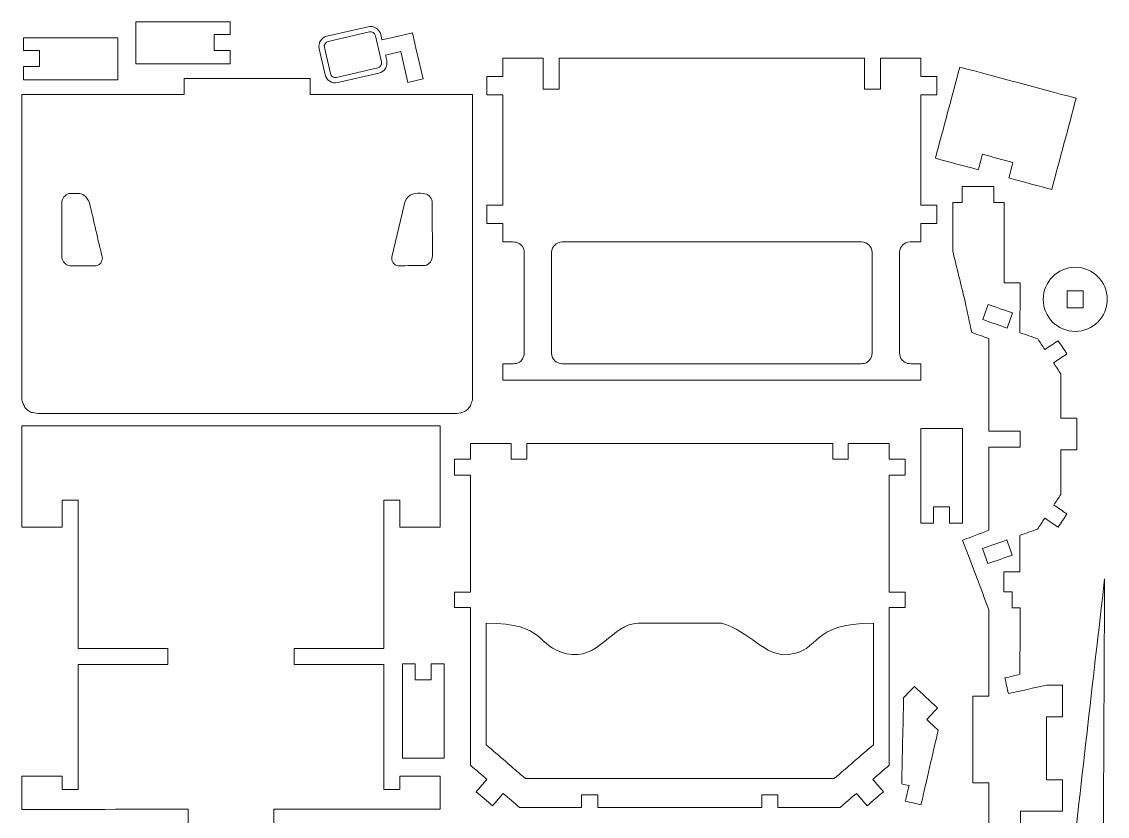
# Model space of a CAD drawing. Header units: centimetres. Extents: x -48.4 to 34, y -21.6 to 8.
# Drawn here: x -48.37 to -28.05, y -7.47 to 7.39 of the extents above; entities that cross this region are included whole.
import ezdxf

# ---------------------------------------------------------------- set-up
doc = ezdxf.new("R2010")
doc.units = ezdxf.units.CM
doc.header["$MEASUREMENT"] = 0
doc.layers.add('Camada 1', color=7, linetype='Continuous')

msp = doc.modelspace()

# ---------------------------------------------------------------- linework, layer by layer
at = {"layer": 'Camada 1', "color": 5, "lineweight": 9}
for points, knots in [([(-44.47114, 6.85123), (-44.4712, 6.76867), (-44.47125, 6.68611), (-44.4713, 6.60355), (-44.4713, 6.60355), (-45.05985, 6.60355), (-45.64838, 6.60355), (-46.23692, 6.60355), (-46.23692, 6.60355), (-46.23692, 6.86503), (-46.23692, 7.1265), (-46.23692, 7.38798), (-46.23692, 7.38798), (-45.64838, 7.38798), (-45.05985, 7.38798), (-44.4713, 7.38798), (-44.4713, 7.38798), (-44.47129, 7.30802), (-44.47126, 7.22809), (-44.47124, 7.14814), (-44.47124, 7.14814), (-44.57122, 7.14814), (-44.67121, 7.14814), (-44.77119, 7.14814), (-44.77119, 7.14814), (-44.77116, 7.04917), (-44.77113, 6.9502), (-44.7711, 6.85123), (-44.7711, 6.85123), (-44.6711, 6.85123), (-44.57113, 6.85123), (-44.47114, 6.85123)], [0, 0, 0, 0, 0.11111111, 0.11111111, 0.11111111, 0.11111111, 0.22222222, 0.22222222, 0.22222222, 0.22222222, 0.33333333, 0.33333333, 0.33333333, 0.33333333, 0.44444444, 0.44444444, 0.44444444, 0.44444444, 0.55555556, 0.55555556, 0.55555556, 0.55555556, 0.66666667, 0.66666667, 0.66666667, 0.66666667, 0.77777778, 0.77777778, 0.77777778, 0.77777778, 1, 1, 1, 1]), ([(-41.56356, 6.76282), (-41.56356, 6.76282), (-41.27681, 6.82902), (-41.27681, 6.82902), (-41.27681, 6.82902), (-41.27681, 6.82902), (-41.14378, 6.25279), (-41.14378, 6.25279), (-41.14378, 6.25279), (-41.14378, 6.25279), (-40.85983, 6.31834), (-40.85983, 6.31834), (-40.85983, 6.31834), (-40.85983, 6.31834), (-40.99286, 6.89458), (-40.99286, 6.89458), (-40.99286, 6.89458), (-40.99286, 6.89458), (-41.05842, 7.17853), (-41.05842, 7.17853), (-41.05842, 7.17853), (-41.05842, 7.17853), (-41.34237, 7.11297), (-41.34237, 7.11297), (-41.34237, 7.11297), (-41.34237, 7.11297), (-41.62912, 7.04677), (-41.62912, 7.04677), (-41.62912, 7.04677), (-41.62912, 7.04677), (-41.65266, 7.14874), (-41.65266, 7.14874), (-41.65266, 7.14874), (-41.67683, 7.25343), (-41.78223, 7.31929), (-41.88692, 7.29512), (-41.88692, 7.29512), (-41.88692, 7.29512), (-42.65791, 7.11713), (-42.65791, 7.11713), (-42.65791, 7.11713), (-42.7626, 7.09296), (-42.82846, 6.98755), (-42.80429, 6.88286), (-42.80429, 6.88286), (-42.80429, 6.88286), (-42.69166, 6.39499), (-42.69166, 6.39499), (-42.69166, 6.39499), (-42.66749, 6.2903), (-42.56208, 6.22443), (-42.4574, 6.2486), (-42.4574, 6.2486), (-42.4574, 6.2486), (-41.68641, 6.4266), (-41.68641, 6.4266), (-41.68641, 6.4266), (-41.58172, 6.45077), (-41.51585, 6.55618), (-41.54002, 6.66086), (-41.54002, 6.66086), (-41.54002, 6.66086), (-41.56356, 6.76282), (-41.56356, 6.76282)], [0, 0, 0, 0, 0.05882353, 0.05882353, 0.05882353, 0.05882353, 0.11764706, 0.11764706, 0.11764706, 0.11764706, 0.17647059, 0.17647059, 0.17647059, 0.17647059, 0.23529412, 0.23529412, 0.23529412, 0.23529412, 0.29411765, 0.29411765, 0.29411765, 0.29411765, 0.35294118, 0.35294118, 0.35294118, 0.35294118, 0.41176471, 0.41176471, 0.41176471, 0.41176471, 0.47058824, 0.47058824, 0.47058824, 0.47058824, 0.52941176, 0.52941176, 0.52941176, 0.52941176, 0.58823529, 0.58823529, 0.58823529, 0.58823529, 0.64705882, 0.64705882, 0.64705882, 0.64705882, 0.70588235, 0.70588235, 0.70588235, 0.70588235, 0.76470588, 0.76470588, 0.76470588, 0.76470588, 0.82352941, 0.82352941, 0.82352941, 0.82352941, 0.88235294, 0.88235294, 0.88235294, 0.88235294, 1, 1, 1, 1]), ([(-48.33692, 6.55128), (-48.33686, 6.4687), (-48.3368, 6.38612), (-48.33675, 6.30354), (-48.33675, 6.30354), (-47.74821, 6.30354), (-47.15968, 6.30354), (-46.57114, 6.30354), (-46.57114, 6.30354), (-46.57114, 6.56502), (-46.57114, 6.8265), (-46.57114, 7.08798), (-46.57114, 7.08798), (-47.15968, 7.08798), (-47.74821, 7.08798), (-48.33675, 7.08798), (-48.33675, 7.08798), (-48.33677, 7.00804), (-48.3368, 6.92809), (-48.33681, 6.84815), (-48.33681, 6.84815), (-48.23684, 6.84815), (-48.13685, 6.84815), (-48.03687, 6.84815), (-48.03687, 6.84815), (-48.0369, 6.74919), (-48.03693, 6.65024), (-48.03696, 6.55128), (-48.03696, 6.55128), (-48.13695, 6.55128), (-48.23693, 6.55128), (-48.33692, 6.55128)], [0, 0, 0, 0, 0.11111111, 0.11111111, 0.11111111, 0.11111111, 0.22222222, 0.22222222, 0.22222222, 0.22222222, 0.33333333, 0.33333333, 0.33333333, 0.33333333, 0.44444444, 0.44444444, 0.44444444, 0.44444444, 0.55555556, 0.55555556, 0.55555556, 0.55555556, 0.66666667, 0.66666667, 0.66666667, 0.66666667, 0.77777778, 0.77777778, 0.77777778, 0.77777778, 1, 1, 1, 1]), ([(-39.16527, 0.99073), (-39.23192, 0.99073), (-39.29858, 0.99073), (-39.36523, 0.99073), (-39.36523, 0.99073), (-39.36523, 0.88847), (-39.36523, 0.78621), (-39.36523, 0.68396), (-39.36523, 0.68396), (-36.75776, 0.68396), (-34.1503, 0.68396), (-31.54283, 0.68396), (-31.54283, 0.68396), (-31.54283, 0.78621), (-31.54283, 0.88847), (-31.54283, 0.99073), (-31.54283, 0.99073), (-31.61077, 0.99073), (-31.76177, 0.98211), (-31.81932, 1.00596), (-31.81932, 1.00596), (-31.89804, 1.03858), (-31.93727, 1.10692), (-31.94277, 1.19071), (-31.94277, 1.19071), (-31.94277, 1.81736), (-31.94277, 2.44401), (-31.94277, 3.07066), (-31.94277, 3.07066), (-31.93498, 3.18944), (-31.86159, 3.26284), (-31.7428, 3.27062), (-31.7428, 3.27062), (-31.67614, 3.27062), (-31.60949, 3.27062), (-31.54283, 3.27062), (-31.54283, 3.27062), (-31.54283, 3.38519), (-31.54283, 3.49975), (-31.54283, 3.61432), (-31.54283, 3.61432), (-31.44284, 3.61432), (-31.34286, 3.61432), (-31.24287, 3.61432), (-31.24287, 3.61432), (-31.24287, 3.72888), (-31.24287, 3.84345), (-31.24287, 3.95801), (-31.24287, 3.95801), (-31.34286, 3.95801), (-31.44284, 3.95801), (-31.54283, 3.95801), (-31.54283, 3.95801), (-31.54283, 4.6454), (-31.54283, 5.33279), (-31.54283, 6.02018), (-31.54283, 6.02018), (-31.44284, 6.02018), (-31.34286, 6.02018), (-31.24287, 6.02018), (-31.24287, 6.02018), (-31.24287, 6.13474), (-31.24287, 6.24931), (-31.24287, 6.36387), (-31.24287, 6.36387), (-31.34286, 6.36387), (-31.44284, 6.36387), (-31.54283, 6.36387), (-31.54283, 6.36387), (-31.54283, 6.47844), (-31.54283, 6.593), (-31.54283, 6.70756), (-31.54283, 6.70756), (-31.79426, 6.70756), (-32.04568, 6.70756), (-32.29711, 6.70756), (-32.29711, 6.70756), (-32.29711, 6.51358), (-32.29711, 6.31961), (-32.29711, 6.12563), (-32.29711, 6.12563), (-32.3971, 6.12563), (-32.49708, 6.12563), (-32.59707, 6.12563), (-32.59707, 6.12563), (-32.59707, 6.31961), (-32.59706, 6.51358), (-32.59706, 6.70756), (-32.59706, 6.70756), (-34.50171, 6.70756), (-36.40635, 6.70756), (-38.311, 6.70756), (-38.311, 6.70756), (-38.311, 6.51358), (-38.31099, 6.31961), (-38.31099, 6.12563), (-38.31099, 6.12563), (-38.41098, 6.12563), (-38.51096, 6.12563), (-38.61095, 6.12563), (-38.61095, 6.12563), (-38.61095, 6.31961), (-38.61095, 6.51358), (-38.61095, 6.70756), (-38.61095, 6.70756), (-38.86238, 6.70756), (-39.1138, 6.70756), (-39.36523, 6.70756), (-39.36523, 6.70756), (-39.36523, 6.593), (-39.36523, 6.47844), (-39.36523, 6.36387), (-39.36523, 6.36387), (-39.46522, 6.36387), (-39.5652, 6.36387), (-39.66519, 6.36387), (-39.66519, 6.36387), (-39.66519, 6.24931), (-39.66519, 6.13474), (-39.66519, 6.02018), (-39.66519, 6.02018), (-39.5652, 6.02018), (-39.46522, 6.02018), (-39.36523, 6.02018), (-39.36523, 6.02018), (-39.36523, 5.33279), (-39.36523, 4.6454), (-39.36523, 3.95801), (-39.36523, 3.95801), (-39.46522, 3.95801), (-39.5652, 3.95801), (-39.66519, 3.95801), (-39.66519, 3.95801), (-39.66519, 3.84345), (-39.66519, 3.72888), (-39.66519, 3.61432), (-39.66519, 3.61432), (-39.5652, 3.61432), (-39.46522, 3.61432), (-39.36523, 3.61432), (-39.36523, 3.61432), (-39.36523, 3.49975), (-39.36523, 3.38519), (-39.36523, 3.27062), (-39.36523, 3.27062), (-39.29733, 3.27062), (-39.14627, 3.27923), (-39.08874, 3.2554), (-39.08874, 3.2554), (-39.01003, 3.22279), (-38.97079, 3.15444), (-38.96529, 3.07066), (-38.96529, 3.07066), (-38.96529, 2.44401), (-38.96529, 1.81736), (-38.96529, 1.19071), (-38.96529, 1.19071), (-38.97144, 1.097), (-39.02581, 1.01801), (-39.11351, 0.99755), (-39.11351, 0.99755), (-39.13076, 0.99528), (-39.14802, 0.993), (-39.16527, 0.99073)], [0, 0, 0, 0, 0.02380952, 0.02380952, 0.02380952, 0.02380952, 0.04761905, 0.04761905, 0.04761905, 0.04761905, 0.07142857, 0.07142857, 0.07142857, 0.07142857, 0.0952381, 0.0952381, 0.0952381, 0.0952381, 0.11904762, 0.11904762, 0.11904762, 0.11904762, 0.14285714, 0.14285714, 0.14285714, 0.14285714, 0.16666667, 0.16666667, 0.16666667, 0.16666667, 0.19047619, 0.19047619, 0.19047619, 0.19047619, 0.21428571, 0.21428571, 0.21428571, 0.21428571, 0.23809524, 0.23809524, 0.23809524, 0.23809524, 0.26190476, 0.26190476, 0.26190476, 0.26190476, 0.28571429, 0.28571429, 0.28571429, 0.28571429, 0.30952381, 0.30952381, 0.30952381, 0.30952381, 0.33333333, 0.33333333, 0.33333333, 0.33333333, 0.35714286, 0.35714286, 0.35714286, 0.35714286, 0.38095238, 0.38095238, 0.38095238, 0.38095238, 0.4047619, 0.4047619, 0.4047619, 0.4047619, 0.42857143, 0.42857143, 0.42857143, 0.42857143, 0.45238095, 0.45238095, 0.45238095, 0.45238095, 0.47619048, 0.47619048, 0.47619048, 0.47619048, 0.5, 0.5, 0.5, 0.5, 0.52380952, 0.52380952, 0.52380952, 0.52380952, 0.54761905, 0.54761905, 0.54761905, 0.54761905, 0.57142857, 0.57142857, 0.57142857, 0.57142857, 0.5952381, 0.5952381, 0.5952381, 0.5952381, 0.61904762, 0.61904762, 0.61904762, 0.61904762, 0.64285714, 0.64285714, 0.64285714, 0.64285714, 0.66666667, 0.66666667, 0.66666667, 0.66666667, 0.69047619, 0.69047619, 0.69047619, 0.69047619, 0.71428571, 0.71428571, 0.71428571, 0.71428571, 0.73809524, 0.73809524, 0.73809524, 0.73809524, 0.76190476, 0.76190476, 0.76190476, 0.76190476, 0.78571429, 0.78571429, 0.78571429, 0.78571429, 0.80952381, 0.80952381, 0.80952381, 0.80952381, 0.83333333, 0.83333333, 0.83333333, 0.83333333, 0.85714286, 0.85714286, 0.85714286, 0.85714286, 0.88095238, 0.88095238, 0.88095238, 0.88095238, 0.9047619, 0.9047619, 0.9047619, 0.9047619, 0.92857143, 0.92857143, 0.92857143, 0.92857143, 0.95238095, 0.95238095, 0.95238095, 0.95238095, 1, 1, 1, 1]), ([(-28.63687, 5.95677), (-29.36266, 6.15124), (-30.08843, 6.34572), (-30.81422, 6.54019), (-30.81422, 6.54019), (-30.96655, 5.9717), (-31.11888, 5.40323), (-31.2712, 4.83474), (-31.2712, 4.83474), (-31.00352, 4.76302), (-30.73582, 4.69129), (-30.46813, 4.61956), (-30.46813, 4.61956), (-30.44226, 4.71613), (-30.41638, 4.81272), (-30.3905, 4.90929), (-30.3905, 4.90929), (-30.20009, 4.85827), (-30.00967, 4.80725), (-29.81926, 4.75623), (-29.81926, 4.75623), (-29.84514, 4.65965), (-29.87102, 4.56307), (-29.89689, 4.4665), (-29.89689, 4.4665), (-29.62921, 4.39477), (-29.36153, 4.32305), (-29.09384, 4.25132), (-29.09384, 4.25132), (-28.94152, 4.81981), (-28.78919, 5.38828), (-28.63687, 5.95677)], [0, 0, 0, 0, 0.11111111, 0.11111111, 0.11111111, 0.11111111, 0.22222222, 0.22222222, 0.22222222, 0.22222222, 0.33333333, 0.33333333, 0.33333333, 0.33333333, 0.44444444, 0.44444444, 0.44444444, 0.44444444, 0.55555556, 0.55555556, 0.55555556, 0.55555556, 0.66666667, 0.66666667, 0.66666667, 0.66666667, 0.77777778, 0.77777778, 0.77777778, 0.77777778, 1, 1, 1, 1]), ([(-39.93711, 6.02848), (-40.94849, 6.02848), (-41.95986, 6.02848), (-42.97124, 6.02848), (-42.97124, 6.02848), (-42.97124, 6.12847), (-42.97124, 6.22846), (-42.97124, 6.32845), (-42.97124, 6.32845), (-43.75691, 6.32845), (-44.54259, 6.32845), (-45.32826, 6.32845), (-45.32826, 6.32845), (-45.32826, 6.22846), (-45.32826, 6.12847), (-45.32826, 6.02848), (-45.32826, 6.02848), (-46.34249, 6.02848), (-47.35672, 6.02848), (-48.37095, 6.02848), (-48.37095, 6.02848), (-48.37095, 4.12286), (-48.37095, 2.21726), (-48.37095, 0.31163), (-48.37095, 0.31163), (-48.35095, 0.26592), (-48.33095, 0.2202), (-48.31095, 0.17449), (-48.31095, 0.17449), (-48.30909, 0.17191), (-48.23215, 0.09611), (-48.19615, 0.08243), (-48.19615, 0.08243), (-48.15442, 0.07598), (-48.1127, 0.06952), (-48.07097, 0.06307), (-48.07097, 0.06307), (-45.45682, 0.06307), (-42.84267, 0.06307), (-40.22852, 0.06307), (-40.22852, 0.06307), (-40.11743, 0.06922), (-40.03541, 0.10693), (-39.975, 0.20675), (-39.975, 0.20675), (-39.96237, 0.24171), (-39.94974, 0.27667), (-39.93711, 0.31163), (-39.93711, 0.31163), (-39.93711, 2.21726), (-39.93711, 4.12286), (-39.93711, 6.02848)], [0, 0, 0, 0, 0.07142857, 0.07142857, 0.07142857, 0.07142857, 0.14285714, 0.14285714, 0.14285714, 0.14285714, 0.21428571, 0.21428571, 0.21428571, 0.21428571, 0.28571429, 0.28571429, 0.28571429, 0.28571429, 0.35714286, 0.35714286, 0.35714286, 0.35714286, 0.42857143, 0.42857143, 0.42857143, 0.42857143, 0.5, 0.5, 0.5, 0.5, 0.57142857, 0.57142857, 0.57142857, 0.57142857, 0.64285714, 0.64285714, 0.64285714, 0.64285714, 0.71428571, 0.71428571, 0.71428571, 0.71428571, 0.78571429, 0.78571429, 0.78571429, 0.78571429, 0.85714286, 0.85714286, 0.85714286, 0.85714286, 1, 1, 1, 1]), ([(-29.97022, -4.88466), (-29.94847, -4.98225), (-29.92673, -5.07984), (-29.90498, -5.17743), (-29.90498, -5.17743), (-29.66656, -5.12429), (-29.42813, -5.07116), (-29.18971, -5.01802), (-29.18971, -5.01802), (-29.08973, -5.01907), (-28.98974, -5.02011), (-28.88976, -5.02116), (-28.88976, -5.02116), (-28.88976, -5.21724), (-28.88976, -5.41333), (-28.88976, -5.60941), (-28.88976, -5.60941), (-28.98974, -5.60941), (-29.08973, -5.60941), (-29.18971, -5.60941), (-29.18971, -5.60941), (-29.18971, -6.00367), (-29.18971, -6.39794), (-29.18971, -6.7922), (-29.18971, -6.7922), (-29.08973, -6.7922), (-28.98974, -6.7922), (-28.88976, -6.7922), (-28.88976, -6.7922), (-28.88976, -6.98648), (-28.88976, -7.18076), (-28.88976, -7.37504), (-28.88976, -7.37504), (-29.15261, -7.37504), (-29.41545, -7.37504), (-29.6783, -7.37504), (-29.6783, -7.37504), (-29.6783, -7.94357), (-29.6783, -8.51211), (-29.6783, -9.08064), (-29.6783, -9.08064), (-29.77829, -9.08064), (-29.87829, -9.08064), (-29.97828, -9.08064), (-29.97828, -9.08064), (-29.97828, -9.17779), (-29.97828, -9.27493), (-29.97828, -9.37208), (-29.97828, -9.37208), (-29.61544, -9.37208), (-29.2526, -9.37207), (-28.88976, -9.37207), (-28.88976, -9.37207), (-28.88976, -9.5692), (-28.88976, -9.76634), (-28.88976, -9.96347), (-28.88976, -9.96347), (-29.09021, -9.96347), (-29.29066, -9.96347), (-29.49111, -9.96347), (-29.49111, -9.96347), (-29.49111, -10.35773), (-29.49111, -10.752), (-29.49111, -11.14626), (-29.49111, -11.14626), (-29.29066, -11.14626), (-29.09021, -11.14626), (-28.88976, -11.14626), (-28.88976, -11.14626), (-28.88976, -11.34054), (-28.88976, -11.53482), (-28.88976, -11.7291), (-28.88976, -11.7291), (-29.15261, -11.7291), (-29.41545, -11.7291), (-29.6783, -11.7291), (-29.6783, -11.7291), (-29.6783, -12.6519), (-29.6783, -13.57471), (-29.6783, -14.49751), (-29.6783, -14.49751), (-29.77829, -14.49751), (-29.87829, -14.49751), (-29.97828, -14.49751), (-29.97828, -14.49751), (-29.97828, -14.59465), (-29.97828, -14.69179), (-29.97828, -14.78893), (-29.97828, -14.78893), (-29.87829, -14.78893), (-29.77829, -14.78893), (-29.6783, -14.78893), (-29.6783, -14.78893), (-29.6783, -15.22319), (-29.6783, -15.65746), (-29.6783, -16.09172), (-29.6783, -16.09172), (-29.57259, -16.12886), (-29.46689, -16.16599), (-29.36118, -16.20313), (-29.36118, -16.20313), (-29.31547, -16.2717), (-29.26975, -16.34027), (-29.22404, -16.40884), (-29.22404, -16.40884), (-29.14119, -16.35456), (-29.05834, -16.30027), (-28.97549, -16.24599), (-28.97549, -16.24599), (-28.92121, -16.32885), (-28.86692, -16.4117), (-28.81264, -16.49456), (-28.81264, -16.49456), (-28.89549, -16.54883), (-28.97834, -16.60311), (-29.06119, -16.65738), (-29.06119, -16.65738), (-29.01548, -16.72309), (-28.96978, -16.78881), (-28.92407, -16.85452), (-28.92407, -16.85452), (-28.92407, -17.13165), (-28.92407, -17.40877), (-28.92407, -17.6859), (-28.92407, -17.6859), (-28.82693, -17.6859), (-28.72979, -17.6859), (-28.63265, -17.6859), (-28.63265, -17.6859), (-28.63265, -17.88303), (-28.63265, -18.08017), (-28.63265, -18.2773), (-28.63265, -18.2773), (-28.72979, -18.2773), (-28.82693, -18.2773), (-28.92407, -18.2773), (-28.92407, -18.2773), (-28.92407, -18.55443), (-28.92407, -18.83156), (-28.92407, -19.10869), (-28.92407, -19.10869), (-28.96978, -19.17726), (-29.01548, -19.24582), (-29.06119, -19.31439), (-29.06119, -19.31439), (-28.97834, -19.36867), (-28.89549, -19.42295), (-28.81264, -19.47723), (-28.81264, -19.47723), (-28.86692, -19.56009), (-28.92121, -19.64294), (-28.97549, -19.7258), (-28.97549, -19.7258), (-29.05834, -19.67152), (-29.14119, -19.61723), (-29.22404, -19.56295), (-29.22404, -19.56295), (-29.26975, -19.62866), (-29.31547, -19.69437), (-29.36118, -19.76008), (-29.36118, -19.76008), (-29.46689, -19.80008), (-29.57259, -19.84007), (-29.6783, -19.88007), (-29.6783, -19.88007), (-29.6783, -20.07436), (-29.6783, -20.26864), (-29.6783, -20.46293), (-29.6783, -20.46293), (-29.87544, -20.46293), (-30.07257, -20.46293), (-30.26971, -20.46293), (-30.26971, -20.46293), (-30.26971, -20.61464), (-30.26971, -20.76635), (-30.26971, -20.91806), (-30.26971, -20.91806), (-30.30543, -20.91806), (-30.34115, -20.91806), (-30.37687, -20.91806), (-30.37687, -20.91806), (-30.37687, -21.11629), (-30.37687, -21.31453), (-30.37687, -21.51276), (-30.37687, -21.51276), (-30.51258, -21.51276), (-30.64829, -21.51276), (-30.784, -21.51276), (-30.784, -21.51276), (-30.784, -21.31279), (-30.784, -21.11283), (-30.784, -20.91286), (-30.784, -20.91286), (-30.88398, -20.91286), (-30.98397, -20.91286), (-31.08395, -20.91286), (-31.08395, -20.91286), (-31.08395, -20.73145), (-31.08395, -20.55003), (-31.08395, -20.36862), (-31.08395, -20.36862), (-30.81254, -20.26862), (-30.54112, -20.16863), (-30.26971, -20.06863), (-30.26971, -20.06863), (-30.26971, -19.45438), (-30.2697, -18.84012), (-30.2697, -18.22587), (-30.2697, -18.22587), (-30.07542, -18.22587), (-29.88113, -18.22587), (-29.68685, -18.22587), (-29.68685, -18.22587), (-29.68685, -18.12541), (-29.68685, -18.02494), (-29.68685, -17.92448), (-29.68685, -17.92448), (-29.88113, -17.92448), (-30.07542, -17.92448), (-30.2697, -17.92448), (-30.2697, -17.92448), (-30.2697, -16.56614), (-30.2697, -15.2078), (-30.2697, -13.84946), (-30.2697, -13.84946), (-30.36968, -13.84946), (-30.46967, -13.84946), (-30.56965, -13.84946), (-30.56965, -13.84946), (-30.56965, -13.3106), (-30.56965, -12.77175), (-30.56965, -12.23289), (-30.56965, -12.23289), (-30.46967, -12.23289), (-30.36968, -12.23289), (-30.2697, -12.23289), (-30.2697, -12.23289), (-30.2697, -11.51441), (-30.2697, -10.79594), (-30.2697, -10.07746), (-30.2697, -10.07746), (-30.36968, -10.07746), (-30.46967, -10.07746), (-30.56965, -10.07746), (-30.56965, -10.07746), (-30.56965, -9.71822), (-30.56965, -9.35899), (-30.56965, -8.99975), (-30.56965, -8.99975), (-30.46967, -8.99975), (-30.36968, -8.99975), (-30.2697, -8.99975), (-30.2697, -8.99975), (-30.2697, -8.28127), (-30.2697, -7.5628), (-30.2697, -6.84432), (-30.2697, -6.84432), (-30.36968, -6.84432), (-30.46967, -6.84432), (-30.56965, -6.84432), (-30.56965, -6.84432), (-30.56965, -6.30546), (-30.56965, -5.76661), (-30.56965, -5.22775), (-30.56965, -5.22775), (-30.46967, -5.22775), (-30.36968, -5.22775), (-30.2697, -5.22775), (-30.2697, -5.22775), (-30.2697, -4.68889), (-30.2697, -4.15003), (-30.2697, -3.61117), (-30.2697, -3.61117), (-30.43398, -3.177), (-30.59827, -2.74282), (-30.76255, -2.30865), (-30.76255, -2.30865), (-30.59827, -2.24649), (-30.43398, -2.18433), (-30.2697, -2.12217), (-30.2697, -2.12217), (-30.2697, -1.60421), (-30.2697, -1.08627), (-30.2697, -0.56832), (-30.2697, -0.56832), (-30.07542, -0.56832), (-29.88113, -0.56832), (-29.68685, -0.56832), (-29.68685, -0.56832), (-29.68685, -0.46833), (-29.68685, -0.36834), (-29.68685, -0.26833), (-29.68685, -0.26833), (-29.88113, -0.26833), (-30.07542, -0.26833), (-30.2697, -0.26833), (-30.2697, -0.26833), (-30.2697, 0.3088), (-30.26969, 0.88592), (-30.26969, 1.46305), (-30.26969, 1.46305), (-30.3763, 1.50051), (-30.48291, 1.53798), (-30.58952, 1.57544), (-30.58952, 1.57544), (-30.63148, 1.76701), (-30.67343, 1.95857), (-30.71539, 2.15014), (-30.71539, 2.15014), (-30.79247, 2.46661), (-30.86954, 2.78308), (-30.94662, 3.09955), (-30.94662, 3.09955), (-30.94662, 3.40114), (-30.94662, 3.70273), (-30.94662, 4.00433), (-30.94662, 4.00433), (-30.88781, 4.00433), (-30.82901, 4.00433), (-30.7702, 4.00433), (-30.7702, 4.00433), (-30.7702, 4.10432), (-30.7702, 4.2043), (-30.7702, 4.30429), (-30.7702, 4.30429), (-30.57307, 4.30429), (-30.37593, 4.30429), (-30.1788, 4.30429), (-30.1788, 4.30429), (-30.1788, 4.2043), (-30.1788, 4.10432), (-30.1788, 4.00433), (-30.1788, 4.00433), (-30.1148, 4.00433), (-30.0508, 4.00433), (-29.9868, 4.00433), (-29.9868, 4.00433), (-29.9868, 3.50441), (-29.9868, 3.00448), (-29.9868, 2.50456), (-29.9868, 2.50456), (-29.88712, 2.50456), (-29.78743, 2.50455), (-29.68775, 2.50455), (-29.68775, 2.50455), (-29.68794, 2.19388), (-29.68813, 1.8832), (-29.68832, 1.57253), (-29.68832, 1.57253), (-29.57765, 1.53423), (-29.46699, 1.49593), (-29.35632, 1.45763), (-29.35632, 1.45763), (-29.31222, 1.39086), (-29.26813, 1.32408), (-29.22403, 1.25731), (-29.22403, 1.25731), (-29.14051, 1.31246), (-29.05699, 1.36762), (-28.97347, 1.42277), (-28.97347, 1.42277), (-28.91879, 1.34018), (-28.8641, 1.2576), (-28.80942, 1.17501), (-28.80942, 1.17501), (-28.89334, 1.11959), (-28.97727, 1.06417), (-29.06119, 1.00875), (-29.06119, 1.00875), (-29.01548, 0.94018), (-28.96977, 0.87162), (-28.92406, 0.80305), (-28.92406, 0.80305), (-28.92406, 0.52592), (-28.92406, 0.24878), (-28.92406, -0.02835), (-28.92406, -0.02835), (-28.82408, -0.02835), (-28.72409, -0.02834), (-28.62411, -0.02834), (-28.62411, -0.02834), (-28.62411, -0.22547), (-28.62411, -0.4226), (-28.62411, -0.61973), (-28.62411, -0.61973), (-28.72409, -0.61973), (-28.82408, -0.61975), (-28.92406, -0.61975), (-28.92406, -0.61975), (-28.92406, -0.89687), (-28.92406, -1.17399), (-28.92406, -1.45112), (-28.92406, -1.45112), (-28.96865, -1.51757), (-29.01324, -1.58401), (-29.05783, -1.65046), (-29.05783, -1.65046), (-28.97472, -1.70623), (-28.89161, -1.762), (-28.8085, -1.81777), (-28.8085, -1.81777), (-28.86359, -1.90009), (-28.91868, -1.98242), (-28.97377, -2.06474), (-28.97377, -2.06474), (-29.05728, -2.0087), (-29.14079, -1.95266), (-29.2243, -1.89661), (-29.2243, -1.89661), (-29.26992, -1.96525), (-29.31553, -2.03387), (-29.36115, -2.1025), (-29.36115, -2.1025), (-29.47163, -2.14132), (-29.58212, -2.18015), (-29.6926, -2.21897), (-29.6926, -2.21897), (-29.69117, -2.22306), (-29.68973, -2.22714), (-29.6883, -2.23123), (-29.6883, -2.23123), (-29.6883, -2.45472), (-29.6883, -2.67822), (-29.6883, -2.90171), (-29.6883, -2.90171), (-29.78828, -2.9019), (-29.88827, -2.9021), (-29.98825, -2.90229), (-29.98825, -2.90229), (-29.98801, -3.02683), (-29.98777, -3.15136), (-29.98753, -3.2759), (-29.98753, -3.2759), (-29.93754, -3.27569), (-29.88754, -3.27547), (-29.83755, -3.27526), (-29.83755, -3.27526), (-29.83759, -3.37525), (-29.83763, -3.47523), (-29.83767, -3.57522), (-29.83767, -3.57522), (-29.78768, -3.57524), (-29.73769, -3.57526), (-29.6877, -3.57528), (-29.6877, -3.57528), (-29.68787, -3.98846), (-29.68805, -4.40163), (-29.68822, -4.81481), (-29.68822, -4.81481), (-29.78222, -4.83809), (-29.87622, -4.86138), (-29.97022, -4.88466)], [0, 0, 0, 0, 0.00877193, 0.00877193, 0.00877193, 0.00877193, 0.01754386, 0.01754386, 0.01754386, 0.01754386, 0.02631579, 0.02631579, 0.02631579, 0.02631579, 0.03508772, 0.03508772, 0.03508772, 0.03508772, 0.04385965, 0.04385965, 0.04385965, 0.04385965, 0.05263158, 0.05263158, 0.05263158, 0.05263158, 0.06140351, 0.06140351, 0.06140351, 0.06140351, 0.07017544, 0.07017544, 0.07017544, 0.07017544, 0.07894737, 0.07894737, 0.07894737, 0.07894737, 0.0877193, 0.0877193, 0.0877193, 0.0877193, 0.09649123, 0.09649123, 0.09649123, 0.09649123, 0.10526316, 0.10526316, 0.10526316, 0.10526316, 0.11403509, 0.11403509, 0.11403509, 0.11403509, 0.12280702, 0.12280702, 0.12280702, 0.12280702, 0.13157895, 0.13157895, 0.13157895, 0.13157895, 0.14035088, 0.14035088, 0.14035088, 0.14035088, 0.14912281, 0.14912281, 0.14912281, 0.14912281, 0.15789474, 0.15789474, 0.15789474, 0.15789474, 0.16666667, 0.16666667, 0.16666667, 0.16666667, 0.1754386, 0.1754386, 0.1754386, 0.1754386, 0.18421053, 0.18421053, 0.18421053, 0.18421053, 0.19298246, 0.19298246, 0.19298246, 0.19298246, 0.20175439, 0.20175439, 0.20175439, 0.20175439, 0.21052632, 0.21052632, 0.21052632, 0.21052632, 0.21929825, 0.21929825, 0.21929825, 0.21929825, 0.22807018, 0.22807018, 0.22807018, 0.22807018, 0.23684211, 0.23684211, 0.23684211, 0.23684211, 0.24561404, 0.24561404, 0.24561404, 0.24561404, 0.25438596, 0.25438596, 0.25438596, 0.25438596, 0.26315789, 0.26315789, 0.26315789, 0.26315789, 0.27192982, 0.27192982, 0.27192982, 0.27192982, 0.28070175, 0.28070175, 0.28070175, 0.28070175, 0.28947368, 0.28947368, 0.28947368, 0.28947368, 0.29824561, 0.29824561, 0.29824561, 0.29824561, 0.30701754, 0.30701754, 0.30701754, 0.30701754, 0.31578947, 0.31578947, 0.31578947, 0.31578947, 0.3245614, 0.3245614, 0.3245614, 0.3245614, 0.33333333, 0.33333333, 0.33333333, 0.33333333, 0.34210526, 0.34210526, 0.34210526, 0.34210526, 0.35087719, 0.35087719, 0.35087719, 0.35087719, 0.35964912, 0.35964912, 0.35964912, 0.35964912, 0.36842105, 0.36842105, 0.36842105, 0.36842105, 0.37719298, 0.37719298, 0.37719298, 0.37719298, 0.38596491, 0.38596491, 0.38596491, 0.38596491, 0.39473684, 0.39473684, 0.39473684, 0.39473684, 0.40350877, 0.40350877, 0.40350877, 0.40350877, 0.4122807, 0.4122807, 0.4122807, 0.4122807, 0.42105263, 0.42105263, 0.42105263, 0.42105263, 0.42982456, 0.42982456, 0.42982456, 0.42982456, 0.43859649, 0.43859649, 0.43859649, 0.43859649, 0.44736842, 0.44736842, 0.44736842, 0.44736842, 0.45614035, 0.45614035, 0.45614035, 0.45614035, 0.46491228, 0.46491228, 0.46491228, 0.46491228, 0.47368421, 0.47368421, 0.47368421, 0.47368421, 0.48245614, 0.48245614, 0.48245614, 0.48245614, 0.49122807, 0.49122807, 0.49122807, 0.49122807, 0.5, 0.5, 0.5, 0.5, 0.50877193, 0.50877193, 0.50877193, 0.50877193, 0.51754386, 0.51754386, 0.51754386, 0.51754386, 0.52631579, 0.52631579, 0.52631579, 0.52631579, 0.53508772, 0.53508772, 0.53508772, 0.53508772, 0.54385965, 0.54385965, 0.54385965, 0.54385965, 0.55263158, 0.55263158, 0.55263158, 0.55263158, 0.56140351, 0.56140351, 0.56140351, 0.56140351, 0.57017544, 0.57017544, 0.57017544, 0.57017544, 0.57894737, 0.57894737, 0.57894737, 0.57894737, 0.5877193, 0.5877193, 0.5877193, 0.5877193, 0.59649123, 0.59649123, 0.59649123, 0.59649123, 0.60526316, 0.60526316, 0.60526316, 0.60526316, 0.61403509, 0.61403509, 0.61403509, 0.61403509, 0.62280702, 0.62280702, 0.62280702, 0.62280702, 0.63157895, 0.63157895, 0.63157895, 0.63157895, 0.64035088, 0.64035088, 0.64035088, 0.64035088, 0.64912281, 0.64912281, 0.64912281, 0.64912281, 0.65789474, 0.65789474, 0.65789474, 0.65789474, 0.66666667, 0.66666667, 0.66666667, 0.66666667, 0.6754386, 0.6754386, 0.6754386, 0.6754386, 0.68421053, 0.68421053, 0.68421053, 0.68421053, 0.69298246, 0.69298246, 0.69298246, 0.69298246, 0.70175439, 0.70175439, 0.70175439, 0.70175439, 0.71052632, 0.71052632, 0.71052632, 0.71052632, 0.71929825, 0.71929825, 0.71929825, 0.71929825, 0.72807018, 0.72807018, 0.72807018, 0.72807018, 0.73684211, 0.73684211, 0.73684211, 0.73684211, 0.74561404, 0.74561404, 0.74561404, 0.74561404, 0.75438596, 0.75438596, 0.75438596, 0.75438596, 0.76315789, 0.76315789, 0.76315789, 0.76315789, 0.77192982, 0.77192982, 0.77192982, 0.77192982, 0.78070175, 0.78070175, 0.78070175, 0.78070175, 0.78947368, 0.78947368, 0.78947368, 0.78947368, 0.79824561, 0.79824561, 0.79824561, 0.79824561, 0.80701754, 0.80701754, 0.80701754, 0.80701754, 0.81578947, 0.81578947, 0.81578947, 0.81578947, 0.8245614, 0.8245614, 0.8245614, 0.8245614, 0.83333333, 0.83333333, 0.83333333, 0.83333333, 0.84210526, 0.84210526, 0.84210526, 0.84210526, 0.85087719, 0.85087719, 0.85087719, 0.85087719, 0.85964912, 0.85964912, 0.85964912, 0.85964912, 0.86842105, 0.86842105, 0.86842105, 0.86842105, 0.87719298, 0.87719298, 0.87719298, 0.87719298, 0.88596491, 0.88596491, 0.88596491, 0.88596491, 0.89473684, 0.89473684, 0.89473684, 0.89473684, 0.90350877, 0.90350877, 0.90350877, 0.90350877, 0.9122807, 0.9122807, 0.9122807, 0.9122807, 0.92105263, 0.92105263, 0.92105263, 0.92105263, 0.92982456, 0.92982456, 0.92982456, 0.92982456, 0.93859649, 0.93859649, 0.93859649, 0.93859649, 0.94736842, 0.94736842, 0.94736842, 0.94736842, 0.95614035, 0.95614035, 0.95614035, 0.95614035, 0.96491228, 0.96491228, 0.96491228, 0.96491228, 0.97368421, 0.97368421, 0.97368421, 0.97368421, 0.98245614, 0.98245614, 0.98245614, 0.98245614, 1, 1, 1, 1]), ([(-32.6027, 0.99755), (-32.61995, 0.99528), (-32.6372, 0.993), (-32.65445, 0.99073), (-32.65445, 0.99073), (-34.52084, 0.99073), (-36.38722, 0.99073), (-38.25361, 0.99073), (-38.25361, 0.99073), (-38.3724, 0.99852), (-38.44579, 1.07191), (-38.45358, 1.19071), (-38.45358, 1.19071), (-38.45358, 1.81736), (-38.45358, 2.44401), (-38.45358, 3.07066), (-38.45358, 3.07066), (-38.44579, 3.18945), (-38.3724, 3.26284), (-38.25361, 3.27062), (-38.25361, 3.27062), (-36.38722, 3.27062), (-34.52084, 3.27062), (-32.65445, 3.27062), (-32.65445, 3.27062), (-32.53566, 3.26284), (-32.46227, 3.18945), (-32.45449, 3.07066), (-32.45449, 3.07066), (-32.45449, 2.44401), (-32.45449, 1.81736), (-32.45449, 1.19071), (-32.45449, 1.19071), (-32.46103, 1.09081), (-32.50876, 1.02945), (-32.6027, 0.99755)], [0, 0, 0, 0, 0.1, 0.1, 0.1, 0.1, 0.2, 0.2, 0.2, 0.2, 0.3, 0.3, 0.3, 0.3, 0.4, 0.4, 0.4, 0.4, 0.5, 0.5, 0.5, 0.5, 0.6, 0.6, 0.6, 0.6, 0.7, 0.7, 0.7, 0.7, 0.8, 0.8, 0.8, 0.8, 1, 1, 1, 1]), ([(-28.65403, 2.79535), (-28.32289, 2.79535), (-28.05444, 2.5269), (-28.05444, 2.19576), (-28.05444, 2.19576), (-28.05444, 1.86462), (-28.32289, 1.59617), (-28.65403, 1.59617), (-28.65403, 1.59617), (-28.98517, 1.59617), (-29.25362, 1.86462), (-29.25362, 2.19576), (-29.25362, 2.19576), (-29.25362, 2.5269), (-28.98517, 2.79535), (-28.65403, 2.79535)], [0, 0, 0, 0, 0.2, 0.2, 0.2, 0.2, 0.4, 0.4, 0.4, 0.4, 0.6, 0.6, 0.6, 0.6, 1, 1, 1, 1]), ([(-28.804, 2.03692), (-28.804, 2.14284), (-28.804, 2.24875), (-28.804, 2.35467), (-28.804, 2.35467), (-28.70401, 2.35467), (-28.60403, 2.35467), (-28.50404, 2.35467), (-28.50404, 2.35467), (-28.50404, 2.24875), (-28.50404, 2.14284), (-28.50404, 2.03692), (-28.50404, 2.03692), (-28.60403, 2.03692), (-28.70401, 2.03692), (-28.804, 2.03692)], [0, 0, 0, 0, 0.2, 0.2, 0.2, 0.2, 0.4, 0.4, 0.4, 0.4, 0.6, 0.6, 0.6, 0.6, 1, 1, 1, 1]), ([(-29.92838, 1.65858), (-29.89524, 1.75291), (-29.86209, 1.84724), (-29.82895, 1.94157), (-29.82895, 1.94157), (-29.98064, 1.99486), (-30.13234, 2.04816), (-30.28403, 2.10145), (-30.28403, 2.10145), (-30.31717, 2.00712), (-30.35031, 1.91279), (-30.38345, 1.81846), (-30.38345, 1.81846), (-30.23176, 1.76517), (-30.08007, 1.71187), (-29.92838, 1.65858)], [0, 0, 0, 0, 0.2, 0.2, 0.2, 0.2, 0.4, 0.4, 0.4, 0.4, 0.6, 0.6, 0.6, 0.6, 1, 1, 1, 1]), ([(-47.31697, -4.63472), (-47.31697, -5.41252), (-47.31697, -6.19032), (-47.31697, -6.96812), (-47.31697, -6.96812), (-47.41696, -6.96812), (-47.51694, -6.96812), (-47.61693, -6.96812), (-47.61693, -6.96812), (-47.61693, -6.88658), (-47.61693, -6.80505), (-47.61693, -6.72351), (-47.61693, -6.72351), (-47.86832, -6.72351), (-48.11972, -6.72351), (-48.37111, -6.72351), (-48.37111, -6.72351), (-48.37111, -6.92958), (-48.37111, -7.13565), (-48.37111, -7.34172), (-48.37111, -7.34172), (-47.33206, -7.34164), (-46.29302, -7.34155), (-45.25397, -7.34147), (-45.25397, -7.34147), (-45.25397, -7.44145), (-45.25396, -7.54144), (-45.25396, -7.64143), (-45.25396, -7.64143), (-44.7207, -7.64142), (-44.18743, -7.64142), (-43.65417, -7.6414), (-43.65417, -7.6414), (-43.65417, -7.54142), (-43.65418, -7.44144), (-43.65418, -7.34146), (-43.65418, -7.34146), (-42.61511, -7.34138), (-41.57603, -7.34131), (-40.53696, -7.34122), (-40.53696, -7.34122), (-40.53696, -7.13515), (-40.53696, -6.92907), (-40.53696, -6.723), (-40.53696, -6.723), (-40.78851, -6.72329), (-41.04005, -6.72359), (-41.2916, -6.72388), (-41.2916, -6.72388), (-41.2916, -6.80541), (-41.2916, -6.88695), (-41.2916, -6.96848), (-41.2916, -6.96848), (-41.39158, -6.96848), (-41.49157, -6.96848), (-41.59155, -6.96848), (-41.59155, -6.96848), (-41.59144, -6.19038), (-41.59134, -5.41227), (-41.59123, -4.63417), (-41.59123, -4.63417), (-42.15128, -4.63435), (-42.71132, -4.63454), (-43.27137, -4.63472), (-43.27137, -4.63472), (-43.27137, -4.53473), (-43.27137, -4.43475), (-43.27137, -4.33476), (-43.27137, -4.33476), (-42.71132, -4.33457), (-42.15128, -4.33439), (-41.59123, -4.3342), (-41.59123, -4.3342), (-41.59139, -3.41037), (-41.59154, -2.48655), (-41.5917, -1.56272), (-41.5917, -1.56272), (-41.49172, -1.56272), (-41.39173, -1.56272), (-41.29175, -1.56272), (-41.29175, -1.56272), (-41.29175, -1.72947), (-41.29175, -1.89622), (-41.29175, -2.06297), (-41.29175, -2.06297), (-41.04015, -2.06248), (-40.78856, -2.06198), (-40.53696, -2.06149), (-40.53696, -2.06149), (-40.53696, -1.43001), (-40.53695, -0.79853), (-40.53695, -0.16705), (-40.53695, -0.16705), (-43.14832, -0.16705), (-45.7597, -0.16705), (-48.37107, -0.16705), (-48.37107, -0.16705), (-48.37108, -0.79873), (-48.3711, -1.43041), (-48.37111, -2.06209), (-48.37111, -2.06209), (-48.11974, -2.06224), (-47.86836, -2.0624), (-47.61699, -2.06255), (-47.61699, -2.06255), (-47.61699, -1.89579), (-47.61699, -1.72904), (-47.61699, -1.56228), (-47.61699, -1.56228), (-47.51698, -1.56213), (-47.41697, -1.56198), (-47.31696, -1.56183), (-47.31696, -1.56183), (-47.31696, -2.48614), (-47.31697, -3.41045), (-47.31697, -4.33476), (-47.31697, -4.33476), (-46.75693, -4.33457), (-46.19688, -4.33439), (-45.63684, -4.3342), (-45.63684, -4.3342), (-45.63688, -4.43437), (-45.63691, -4.53455), (-45.63695, -4.63472), (-45.63695, -4.63472), (-46.19696, -4.63472), (-46.75696, -4.63472), (-47.31697, -4.63472)], [0, 0, 0, 0, 0.03030303, 0.03030303, 0.03030303, 0.03030303, 0.06060606, 0.06060606, 0.06060606, 0.06060606, 0.09090909, 0.09090909, 0.09090909, 0.09090909, 0.12121212, 0.12121212, 0.12121212, 0.12121212, 0.15151515, 0.15151515, 0.15151515, 0.15151515, 0.18181818, 0.18181818, 0.18181818, 0.18181818, 0.21212121, 0.21212121, 0.21212121, 0.21212121, 0.24242424, 0.24242424, 0.24242424, 0.24242424, 0.27272727, 0.27272727, 0.27272727, 0.27272727, 0.3030303, 0.3030303, 0.3030303, 0.3030303, 0.33333333, 0.33333333, 0.33333333, 0.33333333, 0.36363636, 0.36363636, 0.36363636, 0.36363636, 0.39393939, 0.39393939, 0.39393939, 0.39393939, 0.42424242, 0.42424242, 0.42424242, 0.42424242, 0.45454545, 0.45454545, 0.45454545, 0.45454545, 0.48484848, 0.48484848, 0.48484848, 0.48484848, 0.51515152, 0.51515152, 0.51515152, 0.51515152, 0.54545455, 0.54545455, 0.54545455, 0.54545455, 0.57575758, 0.57575758, 0.57575758, 0.57575758, 0.60606061, 0.60606061, 0.60606061, 0.60606061, 0.63636364, 0.63636364, 0.63636364, 0.63636364, 0.66666667, 0.66666667, 0.66666667, 0.66666667, 0.6969697, 0.6969697, 0.6969697, 0.6969697, 0.72727273, 0.72727273, 0.72727273, 0.72727273, 0.75757576, 0.75757576, 0.75757576, 0.75757576, 0.78787879, 0.78787879, 0.78787879, 0.78787879, 0.81818182, 0.81818182, 0.81818182, 0.81818182, 0.84848485, 0.84848485, 0.84848485, 0.84848485, 0.87878788, 0.87878788, 0.87878788, 0.87878788, 0.90909091, 0.90909091, 0.90909091, 0.90909091, 0.93939394, 0.93939394, 0.93939394, 0.93939394, 1, 1, 1, 1]), ([(-31.0095, -1.98713), (-30.92694, -1.98707), (-30.84438, -1.98702), (-30.76182, -1.98696), (-30.76182, -1.98696), (-30.76182, -1.39842), (-30.76182, -0.80989), (-30.76182, -0.22135), (-30.76182, -0.22135), (-31.0233, -0.22135), (-31.28477, -0.22135), (-31.54625, -0.22135), (-31.54625, -0.22135), (-31.54625, -0.80989), (-31.54625, -1.39842), (-31.54625, -1.98696), (-31.54625, -1.98696), (-31.46629, -1.98698), (-31.38636, -1.98701), (-31.30641, -1.98703), (-31.30641, -1.98703), (-31.30641, -1.88705), (-31.30641, -1.78706), (-31.30641, -1.68708), (-31.30641, -1.68708), (-31.20744, -1.68711), (-31.10847, -1.68714), (-31.0095, -1.68717), (-31.0095, -1.68717), (-31.0095, -1.78716), (-31.0095, -1.88714), (-31.0095, -1.98713)], [0, 0, 0, 0, 0.11111111, 0.11111111, 0.11111111, 0.11111111, 0.22222222, 0.22222222, 0.22222222, 0.22222222, 0.33333333, 0.33333333, 0.33333333, 0.33333333, 0.44444444, 0.44444444, 0.44444444, 0.44444444, 0.55555556, 0.55555556, 0.55555556, 0.55555556, 0.66666667, 0.66666667, 0.66666667, 0.66666667, 0.77777778, 0.77777778, 0.77777778, 0.77777778, 1, 1, 1, 1]), ([(-34.51751, -7.06751), (-34.51751, -7.14731), (-34.51751, -7.22712), (-34.51751, -7.30691), (-34.51751, -7.30691), (-35.54233, -7.30691), (-36.56716, -7.30691), (-37.59198, -7.30691), (-37.59198, -7.30691), (-37.59198, -7.22712), (-37.59198, -7.14731), (-37.59198, -7.06751), (-37.59198, -7.06751), (-37.69196, -7.06751), (-37.79195, -7.06751), (-37.89193, -7.06751), (-37.89193, -7.06751), (-37.89193, -7.14731), (-37.89193, -7.22712), (-37.89193, -7.30691), (-37.89193, -7.30691), (-38.27924, -7.30691), (-38.66655, -7.30691), (-39.05386, -7.30691), (-39.05386, -7.30691), (-39.15576, -7.2193), (-39.25767, -7.13168), (-39.35957, -7.04407), (-39.35957, -7.04407), (-39.42607, -7.12141), (-39.49256, -7.19876), (-39.55906, -7.2761), (-39.55906, -7.2761), (-39.66096, -7.1885), (-39.76287, -7.10087), (-39.86477, -7.01326), (-39.86477, -7.01326), (-39.79827, -6.93592), (-39.73177, -6.85857), (-39.66527, -6.78123), (-39.66527, -6.78123), (-39.76717, -6.69362), (-39.86907, -6.60601), (-39.97097, -6.51839), (-39.97097, -6.51839), (-39.97097, -5.53559), (-39.97097, -4.55278), (-39.97097, -3.56998), (-39.97097, -3.56998), (-40.07097, -3.56998), (-40.17096, -3.56998), (-40.27096, -3.56998), (-40.27096, -3.56998), (-40.27096, -3.47284), (-40.27096, -3.3757), (-40.27096, -3.27856), (-40.27096, -3.27856), (-40.17096, -3.27856), (-40.07097, -3.27856), (-39.97097, -3.27856), (-39.97097, -3.27856), (-39.97097, -2.55002), (-39.97097, -1.82149), (-39.97097, -1.09295), (-39.97097, -1.09295), (-40.07097, -1.09295), (-40.17096, -1.09295), (-40.27096, -1.09295), (-40.27096, -1.09295), (-40.27096, -0.99296), (-40.27096, -0.89296), (-40.27096, -0.79297), (-40.27096, -0.79297), (-40.17096, -0.79297), (-40.07097, -0.79297), (-39.97097, -0.79297), (-39.97097, -0.79297), (-39.97097, -0.69583), (-39.97097, -0.5987), (-39.97097, -0.50156), (-39.97097, -0.50156), (-39.7167, -0.50156), (-39.46242, -0.50156), (-39.20815, -0.50156), (-39.20815, -0.50156), (-39.20815, -0.5987), (-39.20815, -0.69583), (-39.20815, -0.79297), (-39.20815, -0.79297), (-39.11101, -0.79297), (-39.01387, -0.79297), (-38.91673, -0.79297), (-38.91673, -0.79297), (-38.91673, -0.69583), (-38.91673, -0.5987), (-38.91673, -0.50156), (-38.91673, -0.50156), (-37.00874, -0.50156), (-35.10074, -0.50156), (-33.19275, -0.50156), (-33.19275, -0.50156), (-33.19275, -0.5987), (-33.19275, -0.69583), (-33.19275, -0.79297), (-33.19275, -0.79297), (-33.09561, -0.79297), (-32.99847, -0.79297), (-32.90133, -0.79297), (-32.90133, -0.79297), (-32.90133, -0.69583), (-32.90133, -0.5987), (-32.90133, -0.50156), (-32.90133, -0.50156), (-32.64706, -0.50156), (-32.39278, -0.50156), (-32.13851, -0.50156), (-32.13851, -0.50156), (-32.13851, -0.5987), (-32.13851, -0.69583), (-32.13851, -0.79297), (-32.13851, -0.79297), (-32.03804, -0.79297), (-31.93757, -0.79297), (-31.8371, -0.79297), (-31.8371, -0.79297), (-31.8371, -0.89296), (-31.8371, -0.99296), (-31.8371, -1.09295), (-31.8371, -1.09295), (-31.93757, -1.09295), (-32.03804, -1.09295), (-32.13851, -1.09295), (-32.13851, -1.09295), (-32.13851, -1.82149), (-32.13851, -2.55002), (-32.13851, -3.27856), (-32.13851, -3.27856), (-32.03804, -3.27856), (-31.93757, -3.27856), (-31.8371, -3.27856), (-31.8371, -3.27856), (-31.8371, -3.37521), (-31.8371, -3.47187), (-31.8371, -3.56852), (-31.8371, -3.56852), (-31.93757, -3.56852), (-32.03804, -3.56852), (-32.13851, -3.56852), (-32.13851, -3.56852), (-32.13851, -4.55181), (-32.13851, -5.5351), (-32.13851, -6.51839), (-32.13851, -6.51839), (-32.24041, -6.60601), (-32.34232, -6.69362), (-32.44422, -6.78123), (-32.44422, -6.78123), (-32.37772, -6.85857), (-32.31122, -6.93592), (-32.24472, -7.01326), (-32.24472, -7.01326), (-32.34662, -7.10087), (-32.44852, -7.1885), (-32.55042, -7.2761), (-32.55042, -7.2761), (-32.61692, -7.19876), (-32.68342, -7.12141), (-32.74992, -7.04407), (-32.74992, -7.04407), (-32.85182, -7.13168), (-32.95373, -7.2193), (-33.05563, -7.30691), (-33.05563, -7.30691), (-33.44294, -7.30691), (-33.83024, -7.30691), (-34.21755, -7.30691), (-34.21755, -7.30691), (-34.21755, -7.22712), (-34.21755, -7.14731), (-34.21755, -7.06751), (-34.21755, -7.06751), (-34.31754, -7.06751), (-34.41752, -7.06751), (-34.51751, -7.06751)], [0, 0, 0, 0, 0.0212766, 0.0212766, 0.0212766, 0.0212766, 0.04255319, 0.04255319, 0.04255319, 0.04255319, 0.06382979, 0.06382979, 0.06382979, 0.06382979, 0.08510638, 0.08510638, 0.08510638, 0.08510638, 0.10638298, 0.10638298, 0.10638298, 0.10638298, 0.12765957, 0.12765957, 0.12765957, 0.12765957, 0.14893617, 0.14893617, 0.14893617, 0.14893617, 0.17021277, 0.17021277, 0.17021277, 0.17021277, 0.19148936, 0.19148936, 0.19148936, 0.19148936, 0.21276596, 0.21276596, 0.21276596, 0.21276596, 0.23404255, 0.23404255, 0.23404255, 0.23404255, 0.25531915, 0.25531915, 0.25531915, 0.25531915, 0.27659574, 0.27659574, 0.27659574, 0.27659574, 0.29787234, 0.29787234, 0.29787234, 0.29787234, 0.31914894, 0.31914894, 0.31914894, 0.31914894, 0.34042553, 0.34042553, 0.34042553, 0.34042553, 0.36170213, 0.36170213, 0.36170213, 0.36170213, 0.38297872, 0.38297872, 0.38297872, 0.38297872, 0.40425532, 0.40425532, 0.40425532, 0.40425532, 0.42553191, 0.42553191, 0.42553191, 0.42553191, 0.44680851, 0.44680851, 0.44680851, 0.44680851, 0.46808511, 0.46808511, 0.46808511, 0.46808511, 0.4893617, 0.4893617, 0.4893617, 0.4893617, 0.5106383, 0.5106383, 0.5106383, 0.5106383, 0.53191489, 0.53191489, 0.53191489, 0.53191489, 0.55319149, 0.55319149, 0.55319149, 0.55319149, 0.57446809, 0.57446809, 0.57446809, 0.57446809, 0.59574468, 0.59574468, 0.59574468, 0.59574468, 0.61702128, 0.61702128, 0.61702128, 0.61702128, 0.63829787, 0.63829787, 0.63829787, 0.63829787, 0.65957447, 0.65957447, 0.65957447, 0.65957447, 0.68085106, 0.68085106, 0.68085106, 0.68085106, 0.70212766, 0.70212766, 0.70212766, 0.70212766, 0.72340426, 0.72340426, 0.72340426, 0.72340426, 0.74468085, 0.74468085, 0.74468085, 0.74468085, 0.76595745, 0.76595745, 0.76595745, 0.76595745, 0.78723404, 0.78723404, 0.78723404, 0.78723404, 0.80851064, 0.80851064, 0.80851064, 0.80851064, 0.82978723, 0.82978723, 0.82978723, 0.82978723, 0.85106383, 0.85106383, 0.85106383, 0.85106383, 0.87234043, 0.87234043, 0.87234043, 0.87234043, 0.89361702, 0.89361702, 0.89361702, 0.89361702, 0.91489362, 0.91489362, 0.91489362, 0.91489362, 0.93617021, 0.93617021, 0.93617021, 0.93617021, 0.95744681, 0.95744681, 0.95744681, 0.95744681, 1, 1, 1, 1]), ([(-29.83374, -2.58653), (-29.86689, -2.4922), (-29.90003, -2.39787), (-29.93318, -2.30354), (-29.93318, -2.30354), (-30.08487, -2.35684), (-30.23656, -2.41015), (-30.38825, -2.46345), (-30.38825, -2.46345), (-30.3551, -2.55778), (-30.32195, -2.65211), (-30.2888, -2.74644), (-30.2888, -2.74644), (-30.13711, -2.69314), (-29.98543, -2.63983), (-29.83374, -2.58653)], [0, 0, 0, 0, 0.2, 0.2, 0.2, 0.2, 0.4, 0.4, 0.4, 0.4, 0.6, 0.6, 0.6, 0.6, 1, 1, 1, 1]), ([(-28.77343, -8.866), (-28.55058, -6.92147), (-28.32774, -4.97694), (-28.10489, -3.0324), (-28.10489, -3.0324), (-28.11428, -5.0153), (-28.12369, -6.99818), (-28.1331, -8.98107), (-28.1331, -8.98107), (-28.15379, -9.10346), (-28.17449, -9.22583), (-28.19518, -9.34822), (-28.19518, -9.34822), (-28.29196, -9.33053), (-28.38871, -9.31284), (-28.48547, -9.29514), (-28.48547, -9.29514), (-28.46476, -9.17277), (-28.44406, -9.05038), (-28.42336, -8.92802), (-28.42336, -8.92802), (-28.54005, -8.90734), (-28.65674, -8.88667), (-28.77343, -8.866)], [0, 0, 0, 0, 0.14285714, 0.14285714, 0.14285714, 0.14285714, 0.28571429, 0.28571429, 0.28571429, 0.28571429, 0.42857143, 0.42857143, 0.42857143, 0.42857143, 0.57142857, 0.57142857, 0.57142857, 0.57142857, 0.71428571, 0.71428571, 0.71428571, 0.71428571, 1, 1, 1, 1]), ([(-39.67956, -3.86138), (-39.67956, -4.61865), (-39.67956, -5.37593), (-39.67956, -6.1332), (-39.67956, -6.1332), (-39.43386, -6.34445), (-39.18815, -6.55571), (-38.94245, -6.76696), (-38.94245, -6.76696), (-37.01731, -6.76696), (-35.09217, -6.76696), (-33.16703, -6.76696), (-33.16703, -6.76696), (-32.92133, -6.55571), (-32.67563, -6.34445), (-32.42993, -6.1332), (-32.42993, -6.1332), (-32.42993, -5.37593), (-32.42993, -4.61865), (-32.42993, -3.86138), (-32.42993, -3.86138), (-33.64361, -3.86138), (-33.39113, -4.37403), (-34.02464, -4.44705), (-34.02464, -4.44705), (-34.46237, -4.4975), (-34.74171, -4.00185), (-35.2755, -3.86138), (-35.2755, -3.86138), (-35.79497, -3.85586), (-36.31452, -3.85586), (-36.83399, -3.86138), (-36.83399, -3.86138), (-37.3247, -3.86658), (-37.56938, -4.57437), (-38.17633, -4.43072), (-38.17633, -4.43072), (-38.76647, -4.29105), (-38.53651, -3.86138), (-39.67956, -3.86138)], [0, 0, 0, 0, 0.09090909, 0.09090909, 0.09090909, 0.09090909, 0.18181818, 0.18181818, 0.18181818, 0.18181818, 0.27272727, 0.27272727, 0.27272727, 0.27272727, 0.36363636, 0.36363636, 0.36363636, 0.36363636, 0.45454545, 0.45454545, 0.45454545, 0.45454545, 0.54545455, 0.54545455, 0.54545455, 0.54545455, 0.63636364, 0.63636364, 0.63636364, 0.63636364, 0.72727273, 0.72727273, 0.72727273, 0.72727273, 0.81818182, 0.81818182, 0.81818182, 0.81818182, 1, 1, 1, 1]), ([(-40.70955, -4.62135), (-40.62697, -4.62142), (-40.54439, -4.62147), (-40.46181, -4.62153), (-40.46181, -4.62153), (-40.46181, -5.21007), (-40.46181, -5.7986), (-40.46181, -6.38714), (-40.46181, -6.38714), (-40.72329, -6.38714), (-40.98477, -6.38714), (-41.24625, -6.38714), (-41.24625, -6.38714), (-41.24625, -5.7986), (-41.24625, -5.21007), (-41.24625, -4.62153), (-41.24625, -4.62153), (-41.16631, -4.62151), (-41.08636, -4.62148), (-41.00642, -4.62145), (-41.00642, -4.62145), (-41.00642, -4.72144), (-41.00642, -4.82143), (-41.00642, -4.92141), (-41.00642, -4.92141), (-40.90746, -4.92137), (-40.80851, -4.92135), (-40.70955, -4.92132), (-40.70955, -4.92132), (-40.70955, -4.82133), (-40.70955, -4.72135), (-40.70955, -4.62135)], [0, 0, 0, 0, 0.11111111, 0.11111111, 0.11111111, 0.11111111, 0.22222222, 0.22222222, 0.22222222, 0.22222222, 0.33333333, 0.33333333, 0.33333333, 0.33333333, 0.44444444, 0.44444444, 0.44444444, 0.44444444, 0.55555556, 0.55555556, 0.55555556, 0.55555556, 0.66666667, 0.66666667, 0.66666667, 0.66666667, 0.77777778, 0.77777778, 0.77777778, 0.77777778, 1, 1, 1, 1]), ([(-31.86627, -5.25805), (-31.87833, -5.79436), (-31.89038, -6.33067), (-31.90245, -6.86698), (-31.90245, -6.86698), (-31.85661, -6.87688), (-31.81079, -6.88679), (-31.76495, -6.89668), (-31.76495, -6.89668), (-31.78776, -6.99403), (-31.81058, -7.09138), (-31.83338, -7.18873), (-31.83338, -7.18873), (-31.73602, -7.21154), (-31.63867, -7.23435), (-31.54131, -7.25716), (-31.54131, -7.25716), (-31.43383, -6.79202), (-31.32636, -6.32689), (-31.21888, -5.86175), (-31.21888, -5.86175), (-31.29081, -5.79468), (-31.36275, -5.7276), (-31.43468, -5.66052), (-31.43468, -5.66052), (-31.36759, -5.58859), (-31.30052, -5.51666), (-31.23344, -5.44472), (-31.23344, -5.44472), (-31.3773, -5.31056), (-31.52117, -5.17641), (-31.66503, -5.04225), (-31.66503, -5.04225), (-31.73211, -5.11419), (-31.79919, -5.18612), (-31.86627, -5.25805)], [0, 0, 0, 0, 0.1, 0.1, 0.1, 0.1, 0.2, 0.2, 0.2, 0.2, 0.3, 0.3, 0.3, 0.3, 0.4, 0.4, 0.4, 0.4, 0.5, 0.5, 0.5, 0.5, 0.6, 0.6, 0.6, 0.6, 0.7, 0.7, 0.7, 0.7, 0.8, 0.8, 0.8, 0.8, 1, 1, 1, 1])]:
    msp.add_open_spline(points, degree=3, knots=knots, dxfattribs=at)
at = {"layer": 'Camada 1', "color": 1, "lineweight": 9}
for points, knots in [([(-42.47988, 6.34603), (-42.47988, 6.34603), (-41.7089, 6.52403), (-41.7089, 6.52403), (-41.7089, 6.52403), (-41.6578, 6.53582), (-41.62566, 6.58726), (-41.63746, 6.63836), (-41.63746, 6.63836), (-41.63746, 6.63836), (-41.75009, 7.12623), (-41.75009, 7.12623), (-41.75009, 7.12623), (-41.76189, 7.17733), (-41.81333, 7.20947), (-41.86442, 7.19768), (-41.86442, 7.19768), (-41.86442, 7.19768), (-42.6354, 7.01968), (-42.6354, 7.01968), (-42.6354, 7.01968), (-42.6865, 7.00788), (-42.71864, 6.95645), (-42.70685, 6.90535), (-42.70685, 6.90535), (-42.70685, 6.90535), (-42.59421, 6.41747), (-42.59421, 6.41747), (-42.59421, 6.41747), (-42.58241, 6.36638), (-42.53097, 6.33423), (-42.47988, 6.34603)], [0, 0, 0, 0, 0.11111111, 0.11111111, 0.11111111, 0.11111111, 0.22222222, 0.22222222, 0.22222222, 0.22222222, 0.33333333, 0.33333333, 0.33333333, 0.33333333, 0.44444444, 0.44444444, 0.44444444, 0.44444444, 0.55555556, 0.55555556, 0.55555556, 0.55555556, 0.66666667, 0.66666667, 0.66666667, 0.66666667, 0.77777778, 0.77777778, 0.77777778, 0.77777778, 1, 1, 1, 1]), ([(-46.86149, 2.97177), (-46.94219, 3.31457), (-47.0229, 3.65736), (-47.1036, 4.00015), (-47.1036, 4.00015), (-47.1292, 4.07866), (-47.20308, 4.1675), (-47.2908, 4.17523), (-47.2908, 4.17523), (-47.35671, 4.17461), (-47.42262, 4.17399), (-47.48853, 4.17337), (-47.48853, 4.17337), (-47.56109, 4.15671), (-47.61467, 4.08577), (-47.62277, 4.00399), (-47.62277, 4.00399), (-47.62186, 3.66219), (-47.62094, 3.3204), (-47.62003, 2.97861), (-47.62003, 2.97861), (-47.60393, 2.90289), (-47.55004, 2.83128), (-47.46866, 2.8251), (-47.46866, 2.8251), (-47.30535, 2.8251), (-47.14204, 2.82509), (-46.97873, 2.82509), (-46.97873, 2.82509), (-46.89472, 2.83317), (-46.86529, 2.90043), (-46.86149, 2.97177)], [0, 0, 0, 0, 0.11111111, 0.11111111, 0.11111111, 0.11111111, 0.22222222, 0.22222222, 0.22222222, 0.22222222, 0.33333333, 0.33333333, 0.33333333, 0.33333333, 0.44444444, 0.44444444, 0.44444444, 0.44444444, 0.55555556, 0.55555556, 0.55555556, 0.55555556, 0.66666667, 0.66666667, 0.66666667, 0.66666667, 0.77777778, 0.77777778, 0.77777778, 0.77777778, 1, 1, 1, 1]), ([(-40.68506, 3.00681), (-40.68608, 3.34621), (-40.6871, 3.6856), (-40.68812, 4.025), (-40.68812, 4.025), (-40.70331, 4.10812), (-40.76867, 4.16979), (-40.85691, 4.17728), (-40.85691, 4.17728), (-40.99067, 4.18863), (-41.14, 4.17226), (-41.19542, 4.02915), (-41.19542, 4.02915), (-41.27866, 3.6805), (-41.36191, 3.33184), (-41.44515, 2.9832), (-41.44515, 2.9832), (-41.45667, 2.91031), (-41.40371, 2.83183), (-41.32934, 2.82509), (-41.32934, 2.82509), (-41.1605, 2.82616), (-40.99167, 2.82724), (-40.82283, 2.8283), (-40.82283, 2.8283), (-40.73865, 2.84766), (-40.68803, 2.92244), (-40.68506, 3.00681)], [0, 0, 0, 0, 0.125, 0.125, 0.125, 0.125, 0.25, 0.25, 0.25, 0.25, 0.375, 0.375, 0.375, 0.375, 0.5, 0.5, 0.5, 0.5, 0.625, 0.625, 0.625, 0.625, 0.75, 0.75, 0.75, 0.75, 1, 1, 1, 1])]:
    msp.add_open_spline(points, degree=3, knots=knots, dxfattribs=at)

doc.saveas('drawing.dxf')
